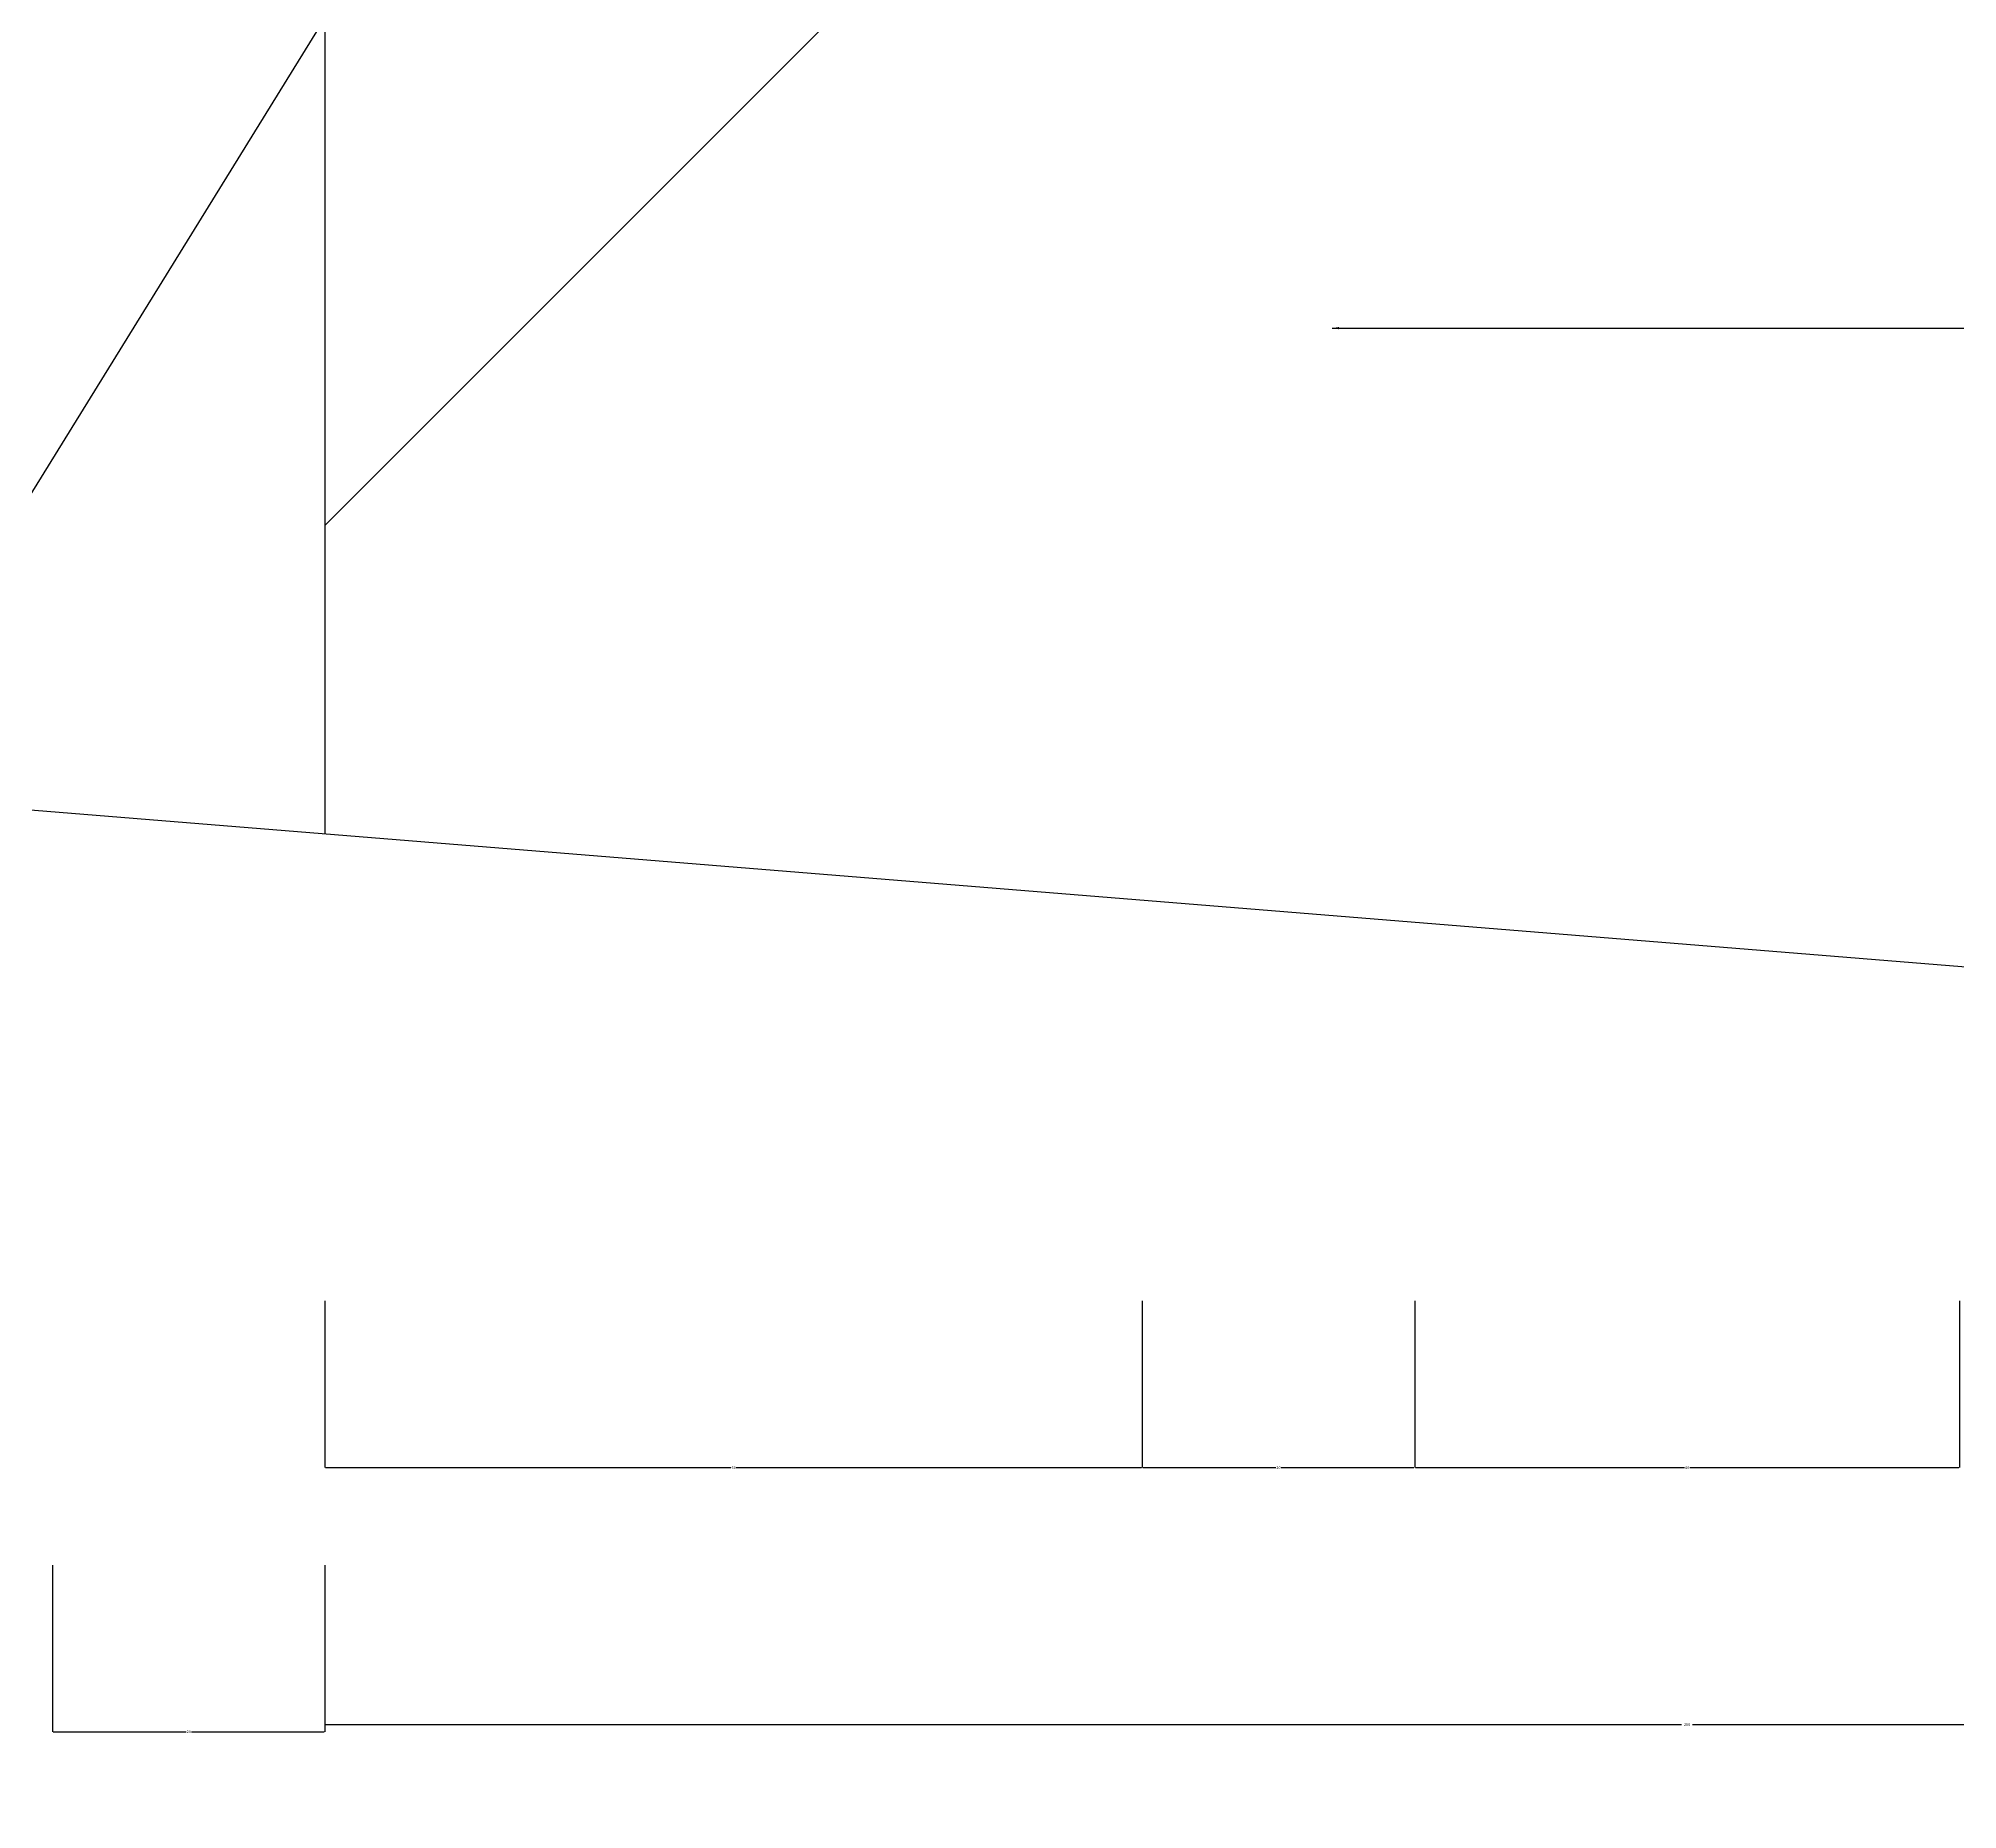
# Model space of a CAD drawing. Header units: metres. Extents: x 278 to 5235, y 197 to 7080.
# Drawn here: x 3373 to 4077, y 3007 to 3657 of the extents above; entities that cross this region are included whole.
import ezdxf

# ---------------------------------------------------------------- set-up
doc = ezdxf.new("R2010")
doc.units = ezdxf.units.M
for name, color, linetype in [('2', 2, 'Continuous'), ('BH', 3, 'Continuous'), ('DIM', 3, 'Continuous')]:
    doc.layers.add(name, color=color, linetype=linetype)
doc.dimstyles.get("Standard").update_dxf_attribs({"dimtxt": 2.5, "dimasz": 2.5, "dimexe": 1.25, "dimexo": 0.625, "dimtad": 1, "dimcen": 2.5, "dimazin": 3, "dimtfac": 1, "dimtmove": 0, "dimatfit": 3})

# ---------------------------------------------------------------- blocks, each defined once
blk = doc.blocks.new('*D40')
for p, q in [((3477.84, 3084.92), (3477.84, 3037.83)), ((4477.84, 3084.92), (4477.84, 3037.83)), ((3478.09, 3037.83), (3975.84, 3037.83)), ((3979.84, 3037.83), (4477.59, 3037.83))]:
    blk.add_line(p, q)
at = {"layer": 'Defpoints'}
for p in [(3477.84, 3084.92), (4477.84, 3084.92), (3477.84, 3037.83)]:
    blk.add_point(p, dxfattribs=at)
at = {"layer": 'DIM', "insert": (3977.84, 3037.83), "char_height": 1, "attachment_point": 5}
blk.add_mtext('200 ', dxfattribs=at)
blk = doc.blocks.new('*D41')
for p, q in [((3377.84, 3096.31), (3377.84, 3035.18)), ((3477.84, 3096.31), (3477.84, 3035.18)), ((3378.09, 3035.18), (3426.84, 3035.18)), ((3428.84, 3035.18), (3477.59, 3035.18))]:
    blk.add_line(p, q)
at = {"layer": 'Defpoints'}
for p in [(3377.84, 3096.31), (3477.84, 3096.31), (3377.84, 3035.18)]:
    blk.add_point(p, dxfattribs=at)
at = {"layer": 'DIM', "insert": (3427.84, 3035.18), "char_height": 1, "attachment_point": 5}
blk.add_mtext('20', dxfattribs=at)
blk = doc.blocks.new('*D42')
for p, q in [((3477.84, 3193.24), (3477.84, 3132.11)), ((3777.84, 3193.24), (3777.84, 3132.11)), ((3478.09, 3132.11), (3626.84, 3132.11)), ((3628.84, 3132.11), (3777.59, 3132.11))]:
    blk.add_line(p, q)
at = {"layer": 'Defpoints'}
for p in [(3477.84, 3193.24), (3777.84, 3193.24), (3477.84, 3132.11)]:
    blk.add_point(p, dxfattribs=at)
at = {"layer": 'DIM', "insert": (3627.84, 3132.11), "char_height": 1, "attachment_point": 5}
blk.add_mtext('60', dxfattribs=at)
blk = doc.blocks.new('*D44')
for p, q in [((3777.84, 3193.24), (3777.84, 3132.11)), ((3877.84, 3193.24), (3877.84, 3132.11)), ((3778.09, 3132.11), (3826.84, 3132.11)), ((3828.84, 3132.11), (3877.59, 3132.11))]:
    blk.add_line(p, q)
at = {"layer": 'Defpoints'}
for p in [(3777.84, 3193.24), (3877.84, 3193.24), (3777.84, 3132.11)]:
    blk.add_point(p, dxfattribs=at)
at = {"layer": 'DIM', "insert": (3827.84, 3132.11), "char_height": 1, "attachment_point": 5}
blk.add_mtext('20', dxfattribs=at)
blk = doc.blocks.new('*D45')
for p, q in [((3877.84, 3193.24), (3877.84, 3132.11)), ((4077.84, 3193.24), (4077.84, 3132.11)), ((3878.09, 3132.11), (3976.84, 3132.11)), ((3978.84, 3132.11), (4077.59, 3132.11))]:
    blk.add_line(p, q)
at = {"layer": 'Defpoints'}
for p in [(3877.84, 3193.24), (4077.84, 3193.24), (3877.84, 3132.11)]:
    blk.add_point(p, dxfattribs=at)
at = {"layer": 'DIM', "insert": (3977.84, 3132.11), "char_height": 1, "attachment_point": 5}
blk.add_mtext('40', dxfattribs=at)

msp = doc.modelspace()

# ---------------------------------------------------------------- hatches: boundary and pattern name
at = {"layer": 'BH'}
h = msp.add_hatch(dxfattribs=at)
h.set_pattern_fill('ANSI31', scale=833)
h.paths.add_polyline_path([(3577.84, 3969.83), (3577.84, 3669.83), (3477.84, 3669.83), (3477.84, 3364.69), (4477.84, 3283.66), (4477.84, 3669.83), (4377.84, 3669.83), (4377.84, 3969.83)])

# ---------------------------------------------------------------- linework, layer by layer
at = {"layer": '2'}
msp.add_line((3477.84, 3669.83), (3477.84, 3364.69), dxfattribs=at)
at = {"layer": 'DIM'}
msp.add_line((3249.94, 3383.15), (4769.16, 3260.05), dxfattribs=at)

# ---------------------------------------------------------------- dimensions: what is measured, and where the dimension line sits
for base, p1, p2, text, picture, middle in [((3477.84, 3132.11), (3477.84, 3193.24), (3777.84, 3193.24), '60', '*D42', (3627.84, 3132.11)), ((3777.84, 3132.11), (3777.84, 3193.24), (3877.84, 3193.24), '20', '*D44', (3827.84, 3132.11)), ((3877.84, 3132.11), (3877.84, 3193.24), (4077.84, 3193.24), '40', '*D45', (3977.84, 3132.11)), ((3377.84, 3035.18), (3377.84, 3096.31), (3477.84, 3096.31), '20', '*D41', (3427.84, 3035.18)), ((3477.84, 3037.83), (3477.84, 3084.92), (4477.84, 3084.92), '200 ', '*D40', (3977.84, 3037.83))]:
    dim = msp.add_linear_dim(base=base, p1=p1, p2=p2, text=text, dimstyle='Standard', dxfattribs=at)
    dim.commit()
    dim.dimension.update_dxf_attribs({"geometry": picture, "text_midpoint": middle})

# ---------------------------------------------------------------- leaders
for points in [[(3955.11, 4435.99), (3071.29, 3006.61)], [(3620.35, 4119.83), (3012.61, 3232.02)], [(3847.52, 3550.21), (4734.65, 3550.21)]]:
    msp.add_leader(points, dimstyle='Standard', dxfattribs=at)

doc.saveas('drawing.dxf')
